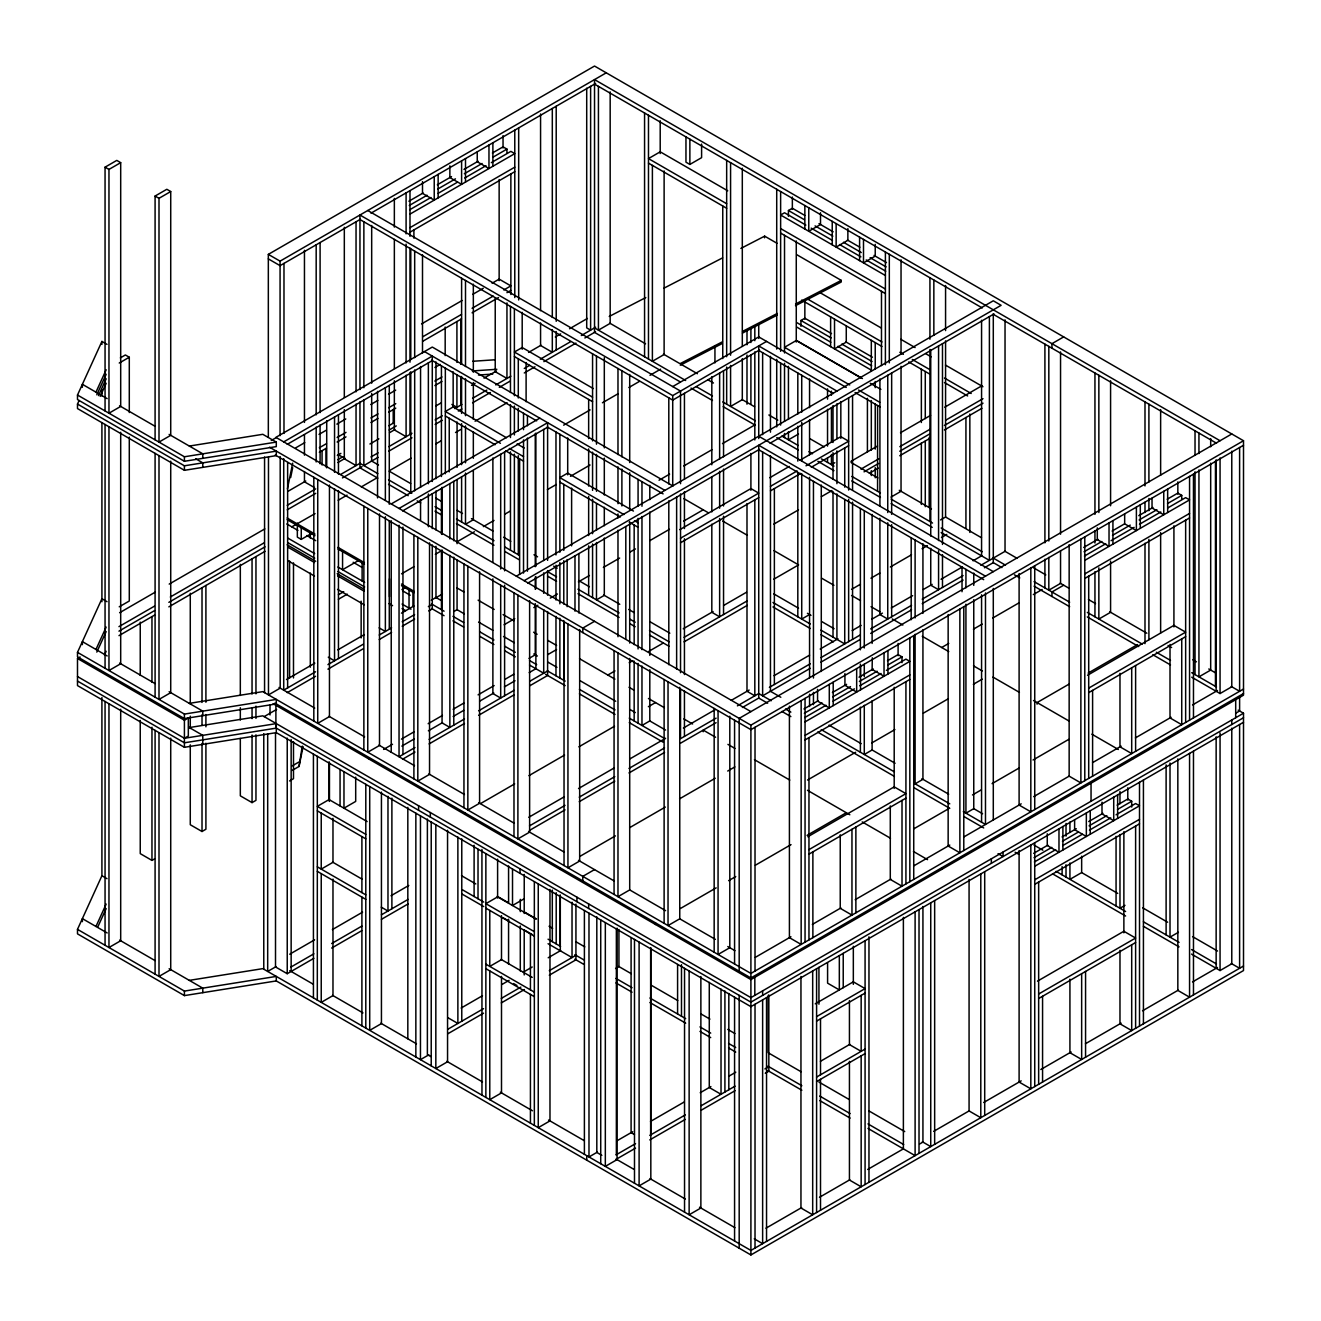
<?xml version="1.0" encoding="UTF-8"?>
<svg xmlns="http://www.w3.org/2000/svg" width="1321" height="1321" viewBox="0 0 1321 1321"><rect width="100%" height="100%" fill="white"/><g stroke="black" fill="none" stroke-linecap="round" stroke-linejoin="round"><path stroke-width="1.5" d="M764.562 237.813L764.644 236.145L777.111 243.345M796.712 254.656L841.262 280.382L841.196 282.05L795.49 305.663M287.4 488.919L292.684 463.143M290.653 477.575L292.684 467.667M292.139 770.44L299.025 766.461L302.278 746.101M299.025 766.461L303.087 746.646M189.316 446.052L262.813 434.312L276.287 442.089L276.287 446.614L184.412 461.277L77.493 399.553L77.493 395.029L101.915 341.429L107.018 344.368M77.493 404.061L184.412 465.801L276.287 451.122L276.287 455.629L184.412 470.309L77.493 408.569L77.493 404.061L79.111 400.494M95.954 392.155L106.159 369.781M96.796 394.797L106.159 374.289M98.497 395.59L106.159 378.797M100.198 396.366L106.159 383.321M77.493 652.359L184.412 714.083L276.287 699.42L276.287 703.928L184.412 718.591L77.493 656.867L77.493 652.359L101.915 598.743L107.018 601.682M95.954 649.47L106.159 627.095M96.796 652.112L106.159 631.603M104.458 655.018L106.159 651.286M77.493 929.357L184.412 991.08L276.287 976.417L276.287 980.925L184.412 995.605L77.493 933.864L77.493 929.357L101.915 875.74L101.915 697.521M95.954 926.467L106.159 904.092M97.655 927.259L106.159 908.617M105.053 410.947L105.053 167.173L116.776 160.402L120.69 162.648L120.69 406.422L108.966 413.209L108.966 169.418L120.69 162.648M155.085 439.843L155.085 196.053L166.826 189.283L170.723 191.545L170.723 435.319L158.999 442.089L158.999 198.315L170.723 191.545M268.328 437.119L268.328 254.375L594.533 66.05L1243.507 440.735L1243.507 695.176L750.906 979.571L273.084 703.697M268.328 254.375L280.069 261.145L606.256 72.82M120.36 357.875L125.379 354.969L129.293 357.231L129.293 412.532M360.27 219.352L280.069 265.653L268.328 258.883M370.97 213.176L595.639 83.471M119.237 363.027L129.293 357.231M408.916 201.205L423.133 192.998M437.334 184.791L451.534 176.585M463.968 169.418L478.185 161.212M492.386 153.005L503.037 146.862L506.95 149.108L506.95 152.988M409.279 205.498L427.046 195.244M437.697 189.101L455.448 178.847M464.332 173.728L482.082 163.474M492.75 157.315L506.95 149.108M409.642 209.808L430.943 197.506M438.044 193.411L457.578 182.133M464.695 178.021L485.996 165.719M491.329 162.648L510.864 151.37L514.777 153.632L409.989 214.118M409.989 227.658L514.777 167.173M409.989 232.182L514.777 171.68M685.962 136.905L685.962 162.186L689.876 164.431L701.6 157.661L701.6 144.055M421.564 323.909L462.119 300.494M472.687 294.401L483.271 288.292M492.089 283.206L499.14 279.127L510.864 285.897L503.813 289.976M422.72 336.789L461.508 314.398M472.076 308.288L493.228 296.086M422.72 341.297L461.508 318.906M472.076 312.813L498.529 297.539M506.95 292.668L510.864 290.422M271.267 440.487L276.287 437.581M283.718 441.875L432.281 356.092L432.281 481.471M287.251 444.335L432.281 360.616M295.838 447.786L304.755 442.634M319.022 434.394L326.155 430.283M336.855 424.107L345.772 418.955M370.722 404.54L377.856 400.428M388.556 394.252L395.689 390.141M434.923 367.486L440.273 364.398M319.335 447.753L326.452 443.658M337.119 437.499L346.003 432.363M370.887 417.997L377.988 413.902M388.655 407.743L395.772 403.632M434.873 381.059L441.974 376.947M319.335 452.277L326.452 448.166M337.119 442.007L346.003 436.871M370.887 422.505L377.988 418.41M388.655 412.251L395.772 408.139M434.873 385.567L441.974 381.472M337.317 455.431L340.868 453.384M388.82 425.709L394.153 422.621M337.681 459.741L343.014 456.67M389.183 430.002L396.283 425.907M287.945 491.346L305.778 481.042M337.862 462.532L344.996 458.404M369.946 444.005L378.863 438.853M389.546 432.677L394.896 429.589M435.897 405.927L441.247 402.839M471.547 385.352L475.098 383.288M484.014 378.136L496.498 370.937M528.582 352.41L541.049 345.21M555.315 336.987L560.665 333.899M569.566 328.747L587.399 318.46M788.439 216.314L788.439 210.501L792.352 208.256L804.786 215.422M287.202 505.316L315.719 488.853M340.669 474.437L360.286 463.126M370.97 456.95L378.103 452.839M388.803 446.663L411.97 433.288M435.137 419.896L442.271 415.785M454.754 408.585L461.888 404.474M472.571 398.298L486.838 390.058M495.738 384.923L510.864 376.188M524.272 368.443L529.605 365.356M540.306 359.196L570.606 341.693M581.306 335.517L595.639 327.245M119.237 606.801L129.293 601.005L129.293 437.119M287.202 509.823L315.719 493.36M342.453 477.921L362.07 466.61M378.103 457.347L363.869 465.57L363.869 400.015M388.803 451.171L411.97 437.796M435.137 424.421L442.271 420.309M458.321 411.046L461.888 408.982M472.571 402.806L490.405 392.519M499.305 387.367L510.005 381.191M524.272 372.968L534.955 366.792M543.872 361.64L575.956 343.113M584.873 337.978L595.556 331.802M119.633 612.713L155.036 592.27M169.204 584.097L264.811 528.895M118.956 626.649L154.375 606.207M170.31 597.009L264.134 542.832M291.809 526.864L315.059 513.605M338.176 500.263L347.06 495.127M361.294 486.921L377.294 477.674M389.745 470.491L411.079 458.172M435.963 443.806L441.297 440.719M455.53 432.512L460.864 429.441M475.081 421.217L507.099 402.74M118.956 631.157L154.607 610.583M168.857 602.343L265.042 546.828M77.493 676.55L184.412 738.274L276.287 723.611L276.287 732.643L184.412 747.306L77.493 685.582L77.493 658.485L80.086 656.983M118.989 635.649L154.607 615.091M168.857 606.867L265.042 551.336M297.341 523.099L297.341 537.135L301.254 539.397L311.938 533.238M391.231 503.945L539.794 418.163M399.041 508.453L547.604 422.687L547.604 560.352M402.591 510.93L547.604 427.195M563.654 425.164L590.091 409.906M602.426 402.773L618.278 393.625M628.862 387.515L639.43 381.406M649.998 375.313L660.583 369.203M358.602 560.467L342.568 569.714L342.568 551.65M672.719 386.574L758.733 336.905L846.233 387.433M800.955 326.287L800.955 320.475L804.852 318.229L831.52 333.619M359.956 389.563L359.956 215.026L672.719 395.59L766.543 341.429M759.525 349.999L672.719 400.114L359.956 219.534M338.391 594.764L343.724 591.692M338.391 599.272L347.274 594.153M401.567 573.826L414.001 566.626M435.336 554.308L442.452 550.213M456.686 541.99L474.454 531.736M483.354 526.6L494.021 520.441M504.688 514.282L510.022 511.194M547.356 489.645L556.257 484.51M570.474 476.303L590.041 465.009M401.947 589.595L405.514 587.548M77.493 658.485L184.412 720.226L188.325 717.964L188.325 736.028L184.412 738.274M286.508 679.522L314.811 663.175M337.796 649.899L364.332 634.592M401.468 613.142L413.853 605.992M431.29 600.213L435.98 597.488L435.98 546.283M435.336 598.099L442.469 593.988M315.554 671.778L283.718 690.156L283.718 458.668M327.938 664.628L363.308 644.202M379.226 635.021L391.594 627.871M402.211 621.745L414.596 614.595M428.367 606.636L432.281 604.391M287.251 692.633L315.554 676.286M327.938 669.153L363.308 648.727M379.226 639.529L391.594 632.379M402.211 626.253L414.596 619.12M428.747 610.946L432.281 608.898L432.281 544.979M659.047 480.233L669.615 474.14M683.717 465.999L711.92 449.718M722.488 443.608L754.208 425.296M264.167 716.609L276.634 709.41M453.945 611.474L457.066 609.675L457.066 560.17M516.329 576.171L993.293 300.792L1001.12 305.316L524.156 580.679M527.723 583.139L759.41 449.371M770.093 443.195L994.019 313.936M798.495 434.031L788.439 439.843L788.439 431.67M504.061 624.783L514.728 618.624M533.816 607.61L537.845 605.282M550.296 598.099L557.412 593.988M578.4 581.867L589.414 575.51M603.367 567.452L619.648 558.056M630.1 552.013L635.451 548.925M649.717 540.702L669.433 529.325M683.601 521.135L703.218 509.807M679.82 529.638L750.906 488.588L758.733 493.113L680.53 538.241M769.747 477.723L789.298 466.429M799.948 460.269L840.833 436.673L848.643 441.197L805.992 465.818M770.457 486.326L797.108 470.937M292.139 765.932L299.025 761.953M680.53 542.766L758.733 497.621M770.457 490.851L800.675 473.413M811.325 467.254L848.643 445.705M834.789 462.73L831.437 464.662L831.437 454.457M140.241 720.473L140.241 853.63L151.965 860.4L154.574 858.898M190.274 744.846L190.274 824.733L202.014 831.503L205.911 829.241L205.911 743.211M240.323 738.489L240.323 795.836L252.047 802.607L255.96 800.361L255.96 734.806M289.58 780.942L293.493 778.696L293.493 741.692M1063.669 336.905L1051.945 343.675L1051.945 348.199M850.988 461.343L877.524 446.019M900.509 432.743L930.578 415.372M944.73 407.198L981.883 385.765M528.994 658.419L535.253 654.82L535.253 603.598M594.533 621.316L582.792 628.086L582.792 632.594M860.945 469.12L878.63 458.915M899.865 446.663L929.934 429.292M945.853 420.111L983.006 398.661M864.05 471.845L878.63 463.423M899.766 451.237L930.116 433.701M944.399 425.461L983.006 403.169M383.602 749.42L392.519 744.268M401.435 739.116L413.919 731.917M428.169 723.677L442.436 715.437M453.136 709.261L463.836 703.086M478.103 694.846L494.153 685.582M504.853 679.407L513.77 674.271M547.637 654.704L556.554 649.552M773.825 524.123L798.495 509.873M821.398 496.646L831.982 490.537M869.4 473.265L878.333 468.113M899.766 455.745L930.116 438.209M944.399 429.969L981.916 408.321M401.848 746.101L414.216 738.951M428.367 730.794L442.518 722.62M453.136 716.494L463.737 710.368M479.655 701.17L493.806 693.013M504.424 686.887L515.025 680.761M529.176 672.587L536.26 668.509M414.959 747.554L399.041 756.751L399.041 525.263M429.11 739.38L464.48 718.971M478.631 710.797L514.001 690.371M529.919 681.19L547.604 670.969M402.591 759.212L414.959 752.062M429.11 743.905L464.48 723.479M478.631 715.305L514.001 694.896M529.919 685.698L547.604 675.493L547.604 611.557M890.981 497.109L901.038 491.296L901.038 366.346M683.254 628.779L713.092 611.557M723.627 605.464L746.448 592.287M607.825 675.031L614.959 670.919M629.209 662.68L632.776 660.632M648.826 651.352L663.092 643.129M773.644 579.292L798.611 564.893L773.875 550.609M684.047 637.349L747.24 600.857M684.047 641.857L747.24 605.381M940.552 519.929L945.572 517.023L945.572 340.851M480.778 803.465L514.662 783.898M528.912 775.658L564.579 755.067M578.846 746.844L614.513 726.253M648.38 706.685L655.513 702.574M851.583 589.364L860.4 584.278M870.968 578.185L879.786 573.083M890.354 566.99L911.507 554.77M922.091 548.677L927.375 545.623M941.477 537.482L946.761 534.427M809.558 614.546L801.731 619.054L801.731 473.612M289.728 954.208L314.596 939.842M332.38 929.588L362.581 912.15M391.016 895.737L408.783 885.466M528.78 817.286L564.315 796.761M578.532 788.554L614.067 768.029M630.067 758.799L665.602 738.274M683.386 728.02L715.371 709.542M731.355 700.312L749.139 690.057M774.007 675.692L809.558 655.166M820.209 649.024L837.993 638.753M852.194 630.546L861.094 625.427M871.744 619.268L882.411 613.109M891.295 607.974L912.629 595.672M923.28 589.513L932.164 584.377M941.047 579.242L962.382 566.94M973.049 560.781L981.932 555.646M276.072 966.609L267.684 971.447L267.684 733.816M529.49 825.889L565.025 805.381M579.242 797.174L614.777 776.649M628.994 768.442L664.546 747.917M716.081 718.162L680.53 738.687L680.53 689.199M737.399 705.86L758.733 693.542L771.233 700.757M769.383 687.382L810.268 663.786M820.919 657.643L860.021 635.071M870.688 628.912L911.556 605.315M922.223 599.156L963.092 575.56M980.859 565.289L1005.033 551.336L1005.033 319.864M290.785 967.137L313.886 953.812M331.67 943.541L361.871 926.104M381.422 914.809L408.073 899.419M529.49 830.414L565.025 809.889M579.242 801.682L614.777 781.157M628.994 772.95L664.546 752.442M680.53 743.195L716.081 722.686M742.435 707.462L758.733 698.066L767.65 703.218M810.268 668.31L762.63 695.804L762.63 452.03M820.886 662.168L860.12 639.513M870.688 633.42L911.556 609.823M922.223 603.664L963.092 580.068M984.409 567.766L993.293 562.63L993.293 314.332M275.511 733.403L275.511 966.939L287.235 973.709L313.886 958.319M331.67 948.065L361.871 930.611M381.422 919.333L408.073 903.944M1231.783 433.965L739.182 718.376L739.182 971.183M269.55 447.225L750.906 725.146L1243.507 440.735M1243.507 445.26L750.906 729.654L275.23 455.018M803.977 708.948L818.194 700.741M832.395 692.534L846.596 684.344M859.03 677.161L873.247 668.954M887.448 660.764L898.098 654.605L902.012 656.867L902.012 662.663M1083.715 547.439L1097.916 539.249M1112.117 531.042L1124.551 523.859M1138.768 515.669L1152.969 507.462M1167.17 499.255L1177.837 493.113L1181.734 495.358L1181.734 499.239M804.34 713.257L822.091 703.003M832.758 696.844L850.509 686.59M859.393 681.471L877.144 671.217M887.811 665.057L902.012 656.867M1084.062 551.749L1101.83 541.494M1112.48 535.352L1130.248 525.098M1139.115 519.962L1156.882 509.724M1167.533 503.565L1181.734 495.358M804.704 717.567L826.005 705.265M833.105 701.154L854.423 688.852M859.756 685.781L881.057 673.479M886.391 670.391L905.925 659.113L909.839 661.375L805.05 721.877M1084.425 556.058L1105.743 543.757M1111.06 540.685L1134.145 527.36M1139.478 524.272L1160.796 511.97M1167.896 507.875L1185.647 497.621L1189.561 499.883L1084.789 560.368M579.737 856.47L615.404 835.879M629.655 827.656L665.322 807.065M679.588 798.825L715.255 778.234M727.722 771.035L734.856 766.907M941.691 647.505L948.742 643.426M973.412 629.176L982.23 624.09M992.798 617.997L1019.234 602.723M1033.336 594.582L1042.153 589.496M1063.669 585.203L1051.945 591.973L1051.945 596.481M805.05 735.417L909.839 674.915M1084.789 573.908L1189.561 513.423M524.239 898.726L512.515 905.496L512.515 869.02M805.05 739.925L909.839 679.44M1084.789 578.433L1189.561 517.931M594.533 869.598L582.792 876.368L582.792 880.892M807.527 780.034L855.661 752.243M871.711 742.98L894.895 729.588M923.412 713.125L948.379 698.71M973.346 684.295L982.263 679.159M461.145 1008.039L482.462 995.72M502.013 984.442L509.113 980.331M523.331 972.124L532.214 967.005M548.215 957.758L560.649 950.575M447.984 1029.175L483.536 1008.65M501.303 998.395L520.854 987.101M549.288 970.687L575.939 955.298M447.984 1033.683L483.536 1013.174M501.303 1002.903L524.404 989.561M549.288 975.212L575.939 959.822L575.939 904.092M680.48 908.468L716.147 887.877M728.614 880.661L735.747 876.55M755.364 865.222L791.031 844.631M807.081 835.367L846.299 812.729M1068.805 684.261L1037.084 702.574L1037.084 704.192M1088.19 673.066L1137.546 644.582M428.83 1054.819L420.458 1059.657L420.458 815.866M807.808 836.754L894.201 786.87L905.925 793.64L808.964 849.634M1087.546 675.246L1173.923 625.378L1185.647 632.148L1088.702 688.125M808.964 854.142L905.925 798.165M1088.702 692.633L1185.647 636.656M615.586 968.524L618.938 966.592L618.938 929.472M913.604 828.944L949.271 808.353M972.454 794.961L981.371 789.826M992.071 783.634L1018.805 768.195M1033.072 759.971L1068.739 739.38M755.249 957.395L790.932 936.771M812.349 924.419L840.916 907.923M855.199 899.684L890.882 879.076M914.082 865.684L949.782 845.077M964.066 836.82L1021.183 803.845M1033.666 796.646L1069.366 776.021M1092.566 762.63L1121.133 746.15M1135.4 737.911L1171.1 717.286M1192.516 704.935L1217.5 690.503M1191.74 677.194L1220.059 693.542L1231.783 686.771L1231.783 451.188M1243.507 689.034L750.906 973.428L262.813 691.626L189.316 703.366M1243.507 693.542L750.906 977.953L274.867 703.102M1235.696 713.224L1239.61 710.962L1239.61 696.927M276.271 980.925L750.906 1254.95L1243.507 970.555L1243.507 713.224L750.906 997.636L262.813 715.833L189.316 727.557M1243.507 717.749L750.906 1002.144L275.891 727.904L275.891 705.331M1243.507 722.257L750.906 1006.652L276.238 732.61M1033.666 853.333L1047.883 845.143M1062.084 836.936L1076.285 828.729M1088.719 821.563L1102.919 813.356M1117.137 805.15L1127.787 799.007L1131.701 801.253L1131.701 807.065M1034.029 857.643L1051.78 847.388M1062.447 841.246L1078.431 832.015M1089.082 825.856L1106.833 815.618M1117.5 809.459L1131.701 801.253M1034.393 861.953L1055.694 849.651M1062.794 845.556L1082.328 834.278M1089.429 830.166L1110.746 817.864M1116.08 814.793L1135.614 803.515L1139.511 805.777L1034.739 866.262M815.255 1003.828L853.333 981.833L865.073 988.603L816.593 1016.592M1034.739 879.803L1139.511 819.317M1034.739 884.327L1139.511 823.825M816.593 1021.1L865.073 993.111M597.373 1152.11L588.984 1156.948L588.984 913.174M616.709 1140.948L632.709 1131.717M650.477 1121.463L684.245 1101.962M700.229 1092.731L710.896 1086.572M728.664 1076.318L735.78 1072.206M615.999 1154.901L635.55 1143.623M649.767 1135.416L685.302 1114.891M701.302 1105.66L735.07 1086.159M764.925 1068.92L768.839 1066.674M615.999 1159.409L635.55 1148.131M649.767 1139.924L685.302 1119.399M701.302 1110.168L735.07 1090.684M765.272 1073.23L768.839 1071.182L768.839 994.961M820.44 1061.308L849.882 1044.317M816.593 1077.077L865.073 1049.089M816.593 1081.602L865.073 1053.613M1124.997 905.347L1119.977 908.254L1119.977 834.509M1037.497 981.14L1123.874 931.272L1135.614 938.042L1038.653 994.019M1038.653 998.527L1135.614 942.55M1178.398 932.312L1170.01 937.134L1170.01 763.01M765.949 1228.2L801.649 1207.592M819.499 1197.288L849.832 1179.769M867.682 1169.465L903.382 1148.857L903.382 917.385M933.716 1131.354L969.416 1110.73M983.699 1102.49L1021.183 1080.859M1040.816 1069.515L1071.149 1051.995M1085.433 1043.755L1121.133 1023.148M1142.549 1010.78L1178.233 990.172M1192.516 981.932L1217.5 967.5M919.581 1144.019L922.933 1142.087L922.933 906.503M1191.542 954.092L1220.059 970.555L1231.783 963.769L1231.783 728.201M1243.507 966.031L750.906 1250.442L262.813 968.64L189.316 980.364M609.229 316.462L645.787 297.555M664.083 288.11L722.587 257.876M740.866 248.431L764.644 236.145M680.365 363.539L722.422 341.809M742.534 331.406L777.276 313.457M795.556 304.012L841.262 280.382M680.298 365.207L722.356 343.46M742.468 333.074L777.194 315.125M77.493 395.029L184.412 456.769L276.287 442.089M276.287 728.119L184.412 742.798L77.493 681.058M472.736 361.277L495.226 359.758M472.34 370.953L496.845 369.286M478.466 375.048L492.766 374.074M1220.059 440.735L594.533 79.59L594.533 332.397L680.298 381.918M594.533 84.115L982.263 307.958M992.979 314.15L1216.509 443.212M818.987 223.629L833.188 231.836M847.405 240.042L859.839 247.209M874.04 255.415L886.474 262.598M788.439 210.501L804.423 219.732M815.074 225.891L832.841 236.145M843.492 242.288L861.259 252.542M870.126 257.678L886.11 266.892M805.843 225.065L784.525 212.764L780.628 215.026L885.4 275.511M811.177 228.153L832.478 240.455M839.578 244.55L860.896 256.852M866.213 259.923L885.747 271.201M727.739 190.802L660.203 151.816L648.479 158.603L726.666 203.731M780.628 228.566L885.4 289.051M780.628 233.074L885.4 293.576M648.479 163.11L726.666 208.256M820.523 292.948L881.206 327.988M900.839 339.332L915.106 347.572M925.823 353.747L931.173 356.835M945.456 365.091L982.94 386.723M806.999 298.695L881.966 341.974M899.816 352.278L903.382 354.342M912.299 359.494L930.149 369.797M944.432 378.037L971.199 393.493M801.649 300.115L881.966 346.482M908.732 361.937L930.149 374.305M944.432 382.545L967.633 395.953M845.737 341.825L872.388 357.215M800.955 320.475L831.157 337.928M841.824 344.087L872.042 361.525M797.042 322.737L830.81 342.238M837.91 346.333L871.678 365.834M796.679 327.047L871.315 370.144M796.679 340.587L862.431 378.549M861.49 378.186L796.266 340.521L784.525 347.291L849.75 384.956M870.291 383.272L880.876 389.381M858.567 390.042L879.72 402.261M855.05 392.519L880.182 407.033M836.92 391.082L758.733 345.937L758.733 438.539M758.733 350.445L833.369 393.542M609.823 323.183L645.556 343.807M663.439 354.127L697.389 373.727M708.106 379.92L713.456 383.007M742.055 399.52L754.555 406.736M768.855 414.992L777.788 420.144M809.955 438.721L824.238 446.96M851.038 462.449L877.854 477.921M899.287 490.289L931.454 508.866M945.737 517.122L981.486 537.746M1004.703 551.154L1017.22 558.387M1033.303 567.667L1045.803 574.883M1060.102 583.139L1068.986 588.258M1088.454 599.503L1095.522 603.598M1109.69 611.772L1146.843 633.221M1168.078 645.474L1171.611 647.521M1192.846 659.79L1196.397 661.821M1208.781 668.971L1215.865 673.066M1231.222 686.458L1239.61 691.279L1239.61 447.505M594.533 327.889L685.649 380.498M696.365 386.69L712.448 395.97M722.752 401.914L755.331 420.722M781.916 436.079L798.214 445.491M808.947 451.683L812.514 453.747M821.447 458.899L833.964 466.115M851.83 476.435L880.413 492.931M891.13 499.123L932.543 523.033M941.163 528.02L982.263 551.732M992.979 557.924L1005.496 565.157M1034.079 581.653L1069.647 602.194M1087.332 612.399L1142.186 644.07M1156.354 652.244L1170.505 660.417M1191.74 672.686L1216.509 686.986M691.015 388.11L712.448 400.478M723.181 406.67L755.331 425.246M776.781 437.614L798.214 449.999M817.881 461.343L833.964 470.639M851.83 480.943L880.413 497.456M891.13 503.648L932.23 527.376M941.163 532.528L989.396 560.368L989.396 316.594M992.979 562.449L1001.912 567.601M1014.429 574.817L1019.779 577.921M1034.079 586.177L1069.647 606.702M1087.332 616.924L1138.652 646.547M1152.804 654.721L1170.505 664.942M1238.173 710.153L1243.507 713.224M367.766 210.501L680.53 391.082L680.53 483.684M758.733 436.227L993.293 571.646M985.483 576.171L758.733 445.26L758.733 698.066M758.733 449.767L983.699 579.655M593.278 388.556L522.191 347.522L514.381 352.03L592.568 397.175M514.381 356.554L592.568 401.683M672.719 485.88L432.281 347.06L275.891 437.35L750.906 711.606M683.783 498.595L708.518 512.878M722.637 521.035L747.372 535.302M821.563 578.152L833.931 585.286M851.599 595.49L860.433 600.576M871.034 606.702L879.869 611.805M892.236 618.938L902.837 625.064M922.256 636.276L948.759 651.583M973.494 665.85L982.329 670.952M992.93 677.079L1019.416 692.369M1033.55 700.526L1068.887 720.936M1091.856 734.195L1118.342 749.486M105.053 167.173L108.966 169.418M155.085 196.053L158.999 198.315M424.454 351.584L664.892 490.388M431.587 360.204L536.673 420.871M547.356 427.046L663.109 493.889M451.881 404.441L456.917 407.33L456.917 374.669M506.471 437.746L453.153 406.967L445.342 411.492L500.428 443.295M517.138 443.906L524.239 448.017M633.453 511.062L567.7 473.1L559.873 477.624L623.859 514.546M773.66 593.823L798.528 608.188M807.412 613.307L810.978 615.371M821.629 621.514L834.079 628.697M509.312 448.43L523.529 456.637M634.509 520.705L638.076 522.753M772.95 602.442L810.268 623.991M820.919 630.134L844.73 643.888L844.73 499.52M445.342 415.999L495.094 444.731M505.761 450.89L523.529 461.145M559.873 482.132L620.292 517.023M629.192 522.142L638.076 527.277M772.95 606.95L810.268 628.499M820.919 634.658L833.369 641.841M872.306 669.499L884.03 676.269L884.03 652.805M371.35 460.864L378.5 464.992M389.216 471.184L410.666 483.569M435.682 498.017L441.049 501.105M457.132 510.385L462.499 513.489M471.432 518.641L492.882 531.025M503.598 537.218L510.748 541.346M533.981 554.754L537.564 556.818M553.648 566.115L557.214 568.179M578.664 580.563L589.381 586.755M603.68 595.011L619.764 604.291M628.713 609.443L634.063 612.548M650.147 621.828L669.813 633.188M770.11 691.098L780.827 697.273M829.043 725.113L861.176 743.657M871.893 749.849L895.093 763.257M921.876 778.713L948.66 794.169M973.66 808.601L982.593 813.753M1033.963 845.06L1042.88 850.196M1082.081 872.834L1117.731 893.409M1142.682 907.824L1167.632 922.223M1192.582 936.622L1217.533 951.037M1231.222 963.455L1239.61 968.293L1239.61 724.519M359.956 463.308L377.823 473.628M388.556 479.82L411.789 493.245M435.022 506.653L442.172 510.781M456.455 519.037L493.988 540.702M504.721 546.894L519.021 555.15M547.604 571.663L556.554 576.815M577.987 589.199L619.103 612.927M629.82 619.12L635.186 622.224M649.486 630.48L669.136 641.824M785.516 709.014L790.866 712.102M821.216 729.621L894.416 771.893M914.066 783.221L949.766 803.845M963.323 811.672L985.483 824.453L985.483 592.98M338.473 454.771L345.177 458.635M377.823 478.152L359.956 467.832L359.956 401.865M388.556 484.345L408.206 495.689M417.139 500.841L420.722 502.905M435.022 511.161L442.172 515.289M456.455 523.545L493.988 545.21M504.721 551.402L519.021 559.658M547.604 576.171L556.554 581.339M577.987 593.707L619.103 617.452M629.82 623.644L635.186 626.732M649.486 634.988L669.136 646.332M781.933 711.458L790.866 716.609M817.649 732.082L894.416 776.401M914.066 787.745L949.766 808.353M964.049 816.609L983.699 827.937M1056.106 871.381L1125.608 911.507M1143.425 921.794L1179.059 942.368M1191.542 949.568L1216.492 963.983M1015.106 852.227L1018.673 854.274M1052.54 873.825L1125.608 916.014M1143.425 926.302L1179.059 946.876M998.049 853.663L1003.068 856.553L1003.068 852.045M314.497 487.614L304.457 481.818L304.457 471.58M456.736 587.812L463.869 591.924M478.119 600.163L494.17 609.427M503.086 614.562L513.77 620.738M533.618 632.198L537.152 634.245M547.637 640.289L556.587 645.457M579.556 658.717L614.892 679.11M629.011 687.267L634.311 690.338M648.446 698.495L664.347 707.676M683.783 718.888L692.617 723.991M715.586 737.25L703.218 730.117L703.218 731.735M727.937 744.384L735.004 748.462M754.44 759.691L789.776 780.084M807.445 790.288L849.832 814.76M862.2 821.91L890.47 838.224M913.438 851.484L927.557 859.641M107.166 398.628L82.381 384.312L82.381 387.317M119.567 405.778L154.97 426.221M169.138 434.411L202.79 453.83L202.79 458.337M195.706 458.767L202.79 462.862L202.79 467.37M435.847 597.422L441.181 600.494M457.215 609.757L464.332 613.869M478.582 622.092L492.832 630.315M503.516 636.491L514.199 642.65M533.8 653.961L537.366 656.025M548.05 662.201L556.95 667.336M580.101 680.711L615.718 701.269M629.968 709.493L635.318 712.58M649.569 720.804L665.586 730.067M287.053 517.964L314.943 534.08M337.912 547.34L364.398 562.63M401.501 584.047L413.869 591.197M287.053 519.599L314.943 535.699M337.912 548.958L364.398 564.265M401.501 585.682L413.869 592.815M431.587 603.978L444.054 611.177M452.954 616.329L463.638 622.488M479.672 631.752L493.922 639.975M504.605 646.151L515.289 652.31M529.539 660.533L536.673 664.661M547.356 670.82L565.157 681.108M579.407 689.331L615.025 709.889M629.275 718.129L664.892 738.687M286.773 523.958L297.902 530.381M306.819 535.533L315.736 540.669M353.169 562.284L362.086 567.436M403.103 591.114L410.22 595.226M431.587 608.502L444.054 615.702M452.954 620.837L463.638 627.013M479.672 636.26L493.922 644.483M504.605 650.659L515.289 656.834M529.539 665.057L543.707 673.231L543.707 609.724M545.573 674.304L565.157 685.616M579.407 693.839L615.025 714.413M629.275 722.637L663.109 742.171M287.961 538.175L314.695 553.615M337.879 567.006L364.629 582.445M402.063 604.06L410.98 609.212M287.961 542.7L314.695 558.139M337.879 571.514L364.629 586.953M402.063 608.568L405.63 610.632M287.119 544.78L315.719 561.293M337.169 573.677L363.969 589.149M389.001 603.598L392.568 605.662M287.879 547.158L314.497 562.531M337.582 575.857L364.216 591.23M287.879 560.698L314.497 576.072M337.582 589.397L364.216 604.77M379.11 627.855L385.369 631.471L385.369 516.759M328.285 657.197L334.543 660.814L334.543 488.737M279.028 687.448L314.712 708.056M328.979 716.296L364.613 736.87M378.879 745.094L414.513 765.685M428.78 773.908L464.431 794.482M478.681 802.722L514.331 823.297M528.582 831.536L564.232 852.111M578.482 860.351L614.067 880.892M630.067 890.123L665.602 910.648M679.82 918.855L715.371 939.363M727.805 946.546L734.922 950.658M107.166 655.943L82.381 641.626L82.381 644.631M119.567 663.092L154.97 683.551M169.138 691.725L202.79 711.144L202.79 715.668M461.491 875.674L475.791 883.931M497.241 896.315L507.958 902.507M524.041 911.804L536.557 919.02M549.057 926.236L552.64 928.3M575.873 941.724L584.807 946.876M618.773 966.477L631.273 973.709M650.939 985.053L677.739 1000.542M700.972 1013.95L709.922 1019.102M727.788 1029.422L734.938 1033.55M768.888 1053.167L801.054 1071.727M818.937 1082.048L849.32 1099.6M868.97 1110.944L904.72 1131.585M922.372 1141.773L930.744 1146.611L930.744 902.821M367.139 821.579L329.061 799.585L317.321 806.355L365.801 834.344M535.682 918.888L497.604 896.893L485.864 903.663L534.345 931.652M188.622 727.161L202.79 735.351L202.79 744.384M462.267 889.677L483.717 902.061M548.066 939.198L560.566 946.43M574.866 954.687L583.799 959.839M615.966 978.415L632.065 987.695M649.932 998.015L685.682 1018.656M699.965 1026.912L710.698 1033.105M728.565 1043.425L735.714 1047.553M767.881 1066.13L801.847 1085.73M819.714 1096.05L850.097 1113.586M867.98 1123.907L903.713 1144.547M462.267 894.185L483.717 906.569M503.384 917.93L508.734 921.018M524.817 930.298L531.967 934.426M548.066 943.722L572.026 957.56L572.026 902.243M574.866 959.195L583.799 964.363M615.966 982.923L632.065 992.22M649.932 1002.54L685.682 1023.164M699.965 1031.42L710.698 1037.612M728.565 1047.933L735.714 1052.061M767.881 1070.637L801.847 1090.238M819.714 1100.558L850.097 1118.094M867.98 1128.415L915.106 1155.627L915.106 911.853M317.321 810.863L365.801 838.852M485.864 908.171L534.345 936.16M332.512 862.068L361.954 879.076M501.055 959.376L532.231 977.375M317.321 866.84L365.801 894.845M485.864 964.148L534.345 992.137M381.274 907.164L387.978 911.028L387.978 796.315M513.588 983.551L516.94 985.483M317.321 871.365L365.801 899.353M485.864 968.673L534.345 996.661M447.819 1017.665L457.875 1023.461L457.875 837.052M634.443 1134.59L631.091 1132.642L631.091 938.042M289.778 970.671L312.978 984.062M332.611 995.39L362.945 1012.91M380.778 1023.197L416.478 1043.805M446.812 1061.324L482.495 1081.932M500.345 1092.219L532.462 1110.779M548.512 1120.043L584.212 1140.65M616.197 1159.128L633.931 1169.349M649.882 1178.563L685.335 1199.039M699.503 1207.212L734.955 1227.688M754.258 1238.834L762.63 1243.672L762.63 999.881M430.729 1056.552L427.377 1054.62L427.377 819.037M601.831 1155.347L596.811 1152.44L596.811 916.857M101.915 875.74L107.018 878.68M107.166 932.94L82.381 918.64L82.381 921.645M119.567 940.106L154.97 960.549M169.138 968.722L202.79 988.158L202.79 992.665M1235.696 699.189L1235.696 717.749M1231.783 719.995L1231.783 724.519M1220.059 457.958L1220.059 693.542M1220.059 732.924L1220.059 970.555M1216.146 459.807L1216.146 691.279M1216.146 736.804L1216.146 968.293M1215.452 461.029L1215.452 686.375M1210.68 438.589L1210.68 446.779M1210.68 463.159L1210.68 670.077L1198.94 676.847L1198.94 469.946M1198.94 433.057L1198.94 453.549M1195.026 430.811L1195.026 455.398M1195.026 471.779L1195.026 674.585M1193.474 474.14L1193.474 717.914M1193.474 751.154L1193.474 994.928M1189.561 476.402L1189.561 720.176M1189.561 753.399L1189.561 997.19L1177.837 990.403L1177.837 758.931M1185.647 520.193L1185.647 722.438M1181.734 638.918L1181.734 724.701L1170.01 717.914L1170.01 644.4M1177.837 481.917L1177.837 494.219M1173.923 525.808L1173.923 626.93M1167.665 489.034L1167.665 512.515M1166.113 764.859L1166.113 934.888M1163.751 491.296L1163.751 514.777L1152.028 508.007L1152.028 498.215M1160.631 409.692L1160.631 475.246M1160.631 532.611L1160.631 632.99M1148.907 404.176L1148.907 482.016M1148.907 498.413L1148.907 510.699M1148.907 539.381L1148.907 639.76M1144.993 401.914L1144.993 485.913M1144.993 502.294L1144.993 512.531M1144.993 543.261L1144.993 643.641M1143.425 780.034L1143.425 1023.825M1140.304 504.837L1140.304 528.317M1139.511 782.296L1139.511 1026.07M1136.39 507.099L1136.39 530.58L1124.666 523.81L1124.666 514.018M1135.614 665.553L1135.614 751.335M1135.614 826.087L1135.614 1028.332M1132.477 757.643L1132.477 759.278M1131.701 667.815L1131.701 753.581L1119.977 746.811L1119.977 673.297M1131.701 944.812L1131.701 1030.595L1119.977 1023.825L1119.977 950.294M1127.787 787.811L1127.787 800.113M1123.874 831.702L1123.874 932.824M1119.977 791.477L1119.977 803.779M1117.632 794.945L1117.632 818.409M1116.063 836.342L1116.063 905.991M1113.719 797.19L1113.719 820.671L1101.995 813.901L1101.995 802.161M1112.926 520.639L1112.926 544.12M1110.581 380.795L1110.581 505.761M1110.581 561.078L1110.581 612.284L1098.857 619.054L1098.857 567.848M1109.029 522.901L1109.029 546.382L1097.289 539.595L1097.289 527.872M1098.857 375.28L1098.857 512.531M1094.944 373.017L1094.944 514.381M1094.944 530.761L1094.944 543.047M1094.944 571.729L1094.944 616.808M1092.599 690.388L1092.599 776.154M1091.047 783.204L1091.047 801.253M1090.254 810.731L1090.254 834.212M1088.702 576.171L1088.702 778.416M1086.341 812.993L1086.341 836.474L1074.617 829.704L1074.617 819.912M1085.565 971.447L1085.565 1057.229M1084.789 536.887L1084.789 780.678M1081.651 856.206L1081.651 872.587L1069.927 879.357L1069.927 862.976M1081.651 973.709L1081.651 1059.475L1069.927 1052.705L1069.927 979.191M1080.875 539.15L1080.875 782.924L1069.151 776.154L1069.151 544.665M1069.927 821.992L1069.927 832.247M1066.014 823.445L1066.014 836.127M1066.014 864.727L1066.014 877.094M1062.893 826.533L1062.893 850.014M1062.117 866.593L1062.117 874.849M1060.548 351.914L1060.548 534.229M1060.548 550.626L1060.548 583.403L1048.824 590.173L1048.824 557.396M1058.98 828.795L1058.98 852.276L1047.256 845.49L1047.256 833.766M1048.824 346.383L1048.824 540.999M1044.911 344.137L1044.911 542.848M1044.911 559.229L1044.911 587.911M1042.566 996.282L1042.566 1082.048M1038.653 882.065L1038.653 1084.31M1034.739 565.784L1034.739 809.558M1034.739 842.781L1034.739 1086.572M1030.826 568.047L1030.826 811.821L1019.102 805.05L1019.102 573.562M1030.826 845.044L1030.826 1088.818L1019.102 1082.048L1019.102 850.559M993.293 588.456L993.293 819.945M991.344 858.815L991.344 863.323M984.706 871.678L984.706 1115.452M981.569 320.276L981.569 555.86M981.569 594.813L981.569 822.207M980.793 873.941L980.793 1117.715L969.069 1110.944L969.069 879.456M973.759 573.083L973.759 585.368M973.759 599.701L973.759 808.667L965.932 813.175L965.932 604.225M969.845 414.034L969.845 532.429M965.932 417.502L965.932 528.119M965.932 569.401L965.932 587.828M963.785 606.752L963.785 850.526M962.018 567.138L962.018 591.725M959.872 609.014L959.872 852.788L948.148 846.018L948.148 614.529M945.572 285.534L945.572 330.597M942.484 343.675L942.484 544.434M942.484 554.688L942.484 587.465M941.691 867.798L941.691 869.416M938.571 345.937L938.571 540.553M938.571 550.791L938.571 589.711L930.744 585.203L930.744 548.331M934.657 900.575L934.657 1144.349M933.848 280.019L933.848 335.319M930.744 349.619L930.744 536.029M929.934 277.757L929.934 339.216M929.934 349.454L929.934 521.531M929.191 437.499L929.191 507.148M925.278 371.498L925.278 418.608M925.278 441.148L925.278 506.703M922.933 543.74L922.933 613.39M922.933 629.77L922.933 779.324L915.106 783.832L915.106 634.295M921.364 369.236L921.364 422.505M921.364 442.981L921.364 504.44M919.02 909.608L919.02 1153.382M915.106 540.058L915.106 617.898M913.736 635.649L913.736 879.423M911.193 537.796L911.193 619.731M909.839 637.894L909.839 881.685M905.925 681.686L905.925 883.931M902.012 800.427L902.012 886.193L890.288 879.423L890.288 805.909M901.038 259.824L901.038 354.045M898.098 643.426L898.098 655.711M894.201 687.3L894.201 788.422M891.658 373.017L891.658 514.381M891.658 524.619L891.658 616.808M889.314 254.293L889.314 362.862M887.745 375.28L887.745 512.531M887.745 522.769L887.745 619.054L879.918 614.546L879.918 518.261M887.943 650.543L887.943 674.024M885.4 252.047L885.4 364.712M881.487 291.314L881.487 365.603M879.918 378.962L879.918 505.976M877.573 405.53L877.573 491.296M875.229 244.368L875.229 256.109L863.505 262.879L863.505 239.398M875.229 342.601L875.229 369.236M875.229 381.521L875.229 387.664M875.229 404.061L875.229 449.123M875.229 467.568L875.229 477.806M872.108 514.397L872.108 643.443M872.306 657.759L872.108 670.077M872.108 700.807L872.108 749.981L864.281 754.489L864.281 705.315M871.315 340.339L871.315 371.069M871.315 400.577L871.315 450.065M871.315 470.689L871.315 475.543M868.97 936.82L868.97 1182.262M867.418 398.315L867.418 451.931M865.073 940.75L865.073 1184.524M864.281 510.715L864.281 647.967M864.281 664.347L864.281 676.649M861.16 995.374L861.16 1051.351L849.436 1044.581L849.436 1000.591M861.16 1055.859L861.16 1186.786L849.436 1180.016L849.436 1061.374M860.565 666.345L860.565 689.81M860.384 508.453L860.384 649.8M860.384 664.149L860.384 676.435M860.384 707.164L860.384 752.227M859.591 237.136L859.591 260.617M856.668 668.608L856.668 692.072L844.928 685.302L844.928 673.561M855.876 827.062L855.876 912.828M853.333 946.265L853.333 984.343M852.557 395.59L852.557 489.827M852.557 502.112L852.557 639.381M851.962 829.307L851.962 915.09L840.239 908.32L840.239 834.789M848.643 397.852L848.643 490.041M848.643 499.321L848.643 641.626M847.867 228.566L847.867 240.306L836.143 247.077L836.143 223.596M846.266 326.237L846.266 342.122L834.525 348.893L834.525 319.104M844.73 447.968L844.73 487.152M843.227 953.349L843.227 987.662M840.833 401.534L840.833 438.407M839.33 955.611L839.33 989.924L827.59 983.154L827.59 962.976M836.92 403.797L836.92 438.622M836.92 450.907L836.92 483.684M836.92 493.922L836.92 639.381M833.006 405.63L833.006 442.502M833.006 452.74L833.006 479.374M833.006 491.676L833.006 637.118M833.204 682.148L833.204 705.612M832.23 221.35L832.23 244.814M831.437 391.148L831.437 395.227M831.437 407.479L831.437 442.205M830.612 316.842L830.612 346.647M829.291 684.394L829.291 707.874L817.567 701.104L817.567 689.364M827.54 388.886L827.54 399.107M827.54 409.312L827.54 446.069M827.54 458.321L827.54 462.416M821.282 485.055L821.282 671.464M820.506 212.764L820.506 224.504L808.766 231.274L808.766 207.793M820.506 1018.854L820.506 1074.832M820.506 1079.34L820.506 1210.251M818.937 967.335L818.937 1004.208M816.593 968.739L816.593 1212.513M813.455 481.372L813.455 678.036M813.455 692.369L813.455 704.654M812.877 851.88L812.877 937.662M812.679 971.001L812.679 1214.775L800.955 1208.005L800.955 976.516M809.558 378.962L809.558 407.644M809.558 419.929L809.558 454.754M809.558 477.294L809.558 677.822M809.558 694.202L809.558 706.504M808.964 737.663L808.964 939.908M805.05 698.396L805.05 942.17M804.852 205.548L804.852 229.012M804.852 300.726L804.852 319.154M801.731 375.28L801.731 412.152M801.731 422.39L801.731 461.326M801.153 700.658L801.153 944.432L789.413 937.662L789.413 706.174M797.818 373.017L797.818 414.001M797.818 426.287L797.818 461.112M797.818 473.397L797.818 616.808M796.266 240.95L796.266 342.073M792.352 197.06L792.352 209.362M788.439 366.313L788.439 419.418M784.525 235.336L784.525 352.971M784.525 363.292L784.525 421.25M784.525 433.453L784.525 437.581M780.628 191.545L780.628 351.336M780.628 363.093L780.628 425.081M776.715 189.299L776.715 349.074M776.715 359.329L776.715 426.931M774.37 488.588L774.37 684.509M770.457 356.389L770.457 432.182M770.457 455.712L770.457 691.279M768.195 995.407L768.195 1052.754M766.543 997.636L766.543 1241.41M762.63 352.707L762.63 434.659M762.63 990.866L762.63 995.374M758.733 324.091L758.733 338.424M754.819 326.337L754.819 340.686M754.819 351.881L754.819 439.959M754.819 499.883L754.819 695.804L746.992 691.279L746.992 503.615M755.018 727.293L755.018 971.067M754.819 977.309L754.819 995.374M755.018 1004.29L755.018 1248.064M750.906 328.186L750.906 342.519M750.906 354.821L750.906 403.978M750.906 453.45L750.906 490.322M750.906 725.146L750.906 1254.95M746.992 330.448L746.992 344.781M746.992 355.019L746.992 404.193M742.303 168.18L742.303 346.399M742.303 358.685L742.303 399.669L730.579 406.439L730.579 365.455M739.182 995.374L739.182 1248.18M734.575 720.226L734.575 964M734.575 997.223L734.575 1241.013M730.579 162.665L730.579 355.217M729.803 716.213L729.803 947.702L718.063 954.472L718.063 710.698M728.829 993.475L728.829 1089.759M726.666 160.402L726.666 356.736M726.666 367.056L726.666 404.176M724.915 990.965L724.915 1092.021M723.545 370.772L723.545 456.802M723.545 469.104L723.545 505.976M723.545 516.214L723.545 614.546M722.752 205.993L722.752 358.602M721.018 989.099L721.018 1094.283L709.278 1087.513L709.278 982.329M719.631 373.017L719.631 459.064M719.631 471.349L719.631 508.222M719.631 518.476L719.631 616.808L711.821 612.284L711.821 524.206M714.942 346.399L714.942 362.912M714.166 708.436L714.166 952.21M711.821 376.7L711.821 464.794M711.821 477.079L711.821 511.904M700.873 976.516L700.873 1208.005L689.133 1214.775L689.133 971.001M689.876 139.151L689.876 164.431M684.443 393.344L684.443 479.374M684.443 491.676L684.443 528.549M684.443 538.786L684.443 674.552M684.443 691.065L684.443 736.424M684.542 968.343L684.542 1212.117M681.487 964.677L681.487 1016.245M680.53 493.922L680.53 672.686M679.754 687.316L679.754 918.805L668.03 925.575L668.03 681.801M677.59 964.495L677.59 1013.983M676.633 497.175L676.633 669.252M672.719 395.59L672.719 486.145M668.806 397.852L668.806 483.899M668.806 500.841L668.806 664.727M664.116 170.97L664.116 354.523L652.392 361.294L652.392 165.373M664.116 679.539L664.116 923.329M660.203 120.772L660.203 153.55M655.513 922.867L655.513 924.502M650.824 947.619L650.824 1179.108L639.1 1185.878L639.1 942.104M650.642 949.287L650.642 1134.904M649.8 485.352L649.8 499.701M649.8 511.987L649.8 655.381M649.8 669.73L649.8 720.936L641.973 725.46L641.973 666.048M648.479 115.257L648.479 359.031M644.565 112.995L644.565 356.769M641.973 481.686L641.973 506.257M641.973 516.511L641.973 649.668M638.076 479.424L638.076 506.059M638.076 518.344L638.076 648.958M638.076 663.39L638.076 723.198M634.493 939.446L634.493 1183.22M634.163 525.015L634.163 644.631M634.163 661.127L634.163 720.936M629.704 374.454L629.704 462.532M629.704 472.769L629.704 509.658M629.704 521.944L629.704 643.063M629.704 658.436L629.704 889.925L617.98 896.695L617.98 652.904M625.807 526.518L625.807 639.182M621.894 370.772L621.894 456.802M621.894 469.104L621.894 505.976M617.98 368.509L617.98 454.556M617.98 466.841L617.98 503.714M617.98 513.952L617.98 518.047M617.98 530.183L617.98 636.722M617.056 928.118L617.056 1159.607L605.332 1166.377L605.332 922.603M616.362 929.357L616.362 1154.703M614.067 650.659L614.067 894.433M610.17 91.892L610.17 323.364L598.43 330.134L598.43 86.36M604.308 357.727L604.308 447.869M604.308 458.106L604.308 494.979M604.308 507.264L604.308 525.708M604.308 537.994L604.308 595.358L596.481 599.866L596.481 542.518M600.725 919.944L600.725 1163.718M596.481 356.092L596.481 444.186M596.481 454.424L596.481 491.296M596.481 503.598L596.481 530.216M592.568 353.846L592.568 440.884M592.568 452.162L592.568 490.372M592.568 499.288L592.568 533.684M592.568 543.988L592.568 597.62M590.619 86.36L590.619 330.134L586.706 327.889L586.706 88.21M588.654 399.437L588.654 438.622M588.654 448.925L588.654 486.045M588.654 496.366L588.654 535.55M588.654 545.854L588.654 595.358M588.654 903.96L588.654 908.468M586.755 1155.66L586.755 1160.168M584.394 910.516L584.394 1154.29M579.671 629.539L579.671 861.028L567.947 867.798L567.947 624.024M578.895 553.598L578.895 613.01M576.93 897.19L576.93 901.698M574.982 555.86L574.982 611.161M571.613 488.126L571.613 545.87M567.7 437.961L567.7 474.833M567.155 559.526L567.155 606.653M564.034 621.762L564.034 865.536M563.786 484.394L563.786 550.378M563.786 560.698L563.786 604.011M563.786 620.507L563.786 680.315M560.302 895.473L560.302 950.79M560.121 867.798L560.121 869.416M560.121 894.961L560.121 946.166M559.873 434.279L559.873 552.244M559.873 562.564L559.873 603.813M559.873 618.245L559.873 678.053M556.207 106.225L556.207 321.317M556.207 331.571L556.207 349.999M556.207 892.699L556.207 943.921M555.976 432.017L555.976 554.936M555.976 565.173L555.976 599.998M555.976 616.395L555.976 675.791M552.31 108.487L552.31 317.436M552.31 329.722L552.31 352.261L540.57 345.491L540.57 322.951M552.31 890.09L552.31 941.658M549.982 889.413L549.982 1120.885L538.258 1127.655L538.258 883.881M547.604 570.589L547.604 595.177M543.707 429.457L543.707 560.566M543.707 572.852L543.707 593.344M540.57 114.002L540.57 310.666M535.88 433.139L535.88 566.296M535.88 576.534L535.88 588.819M535.88 605.216L535.88 668.723M535.253 433.569L535.253 566.726M535.253 576.963L535.253 589.265M534.345 881.635L534.345 1125.409M530.431 933.914L530.431 989.891M530.431 994.399L530.431 1123.147M529.622 600.642L529.622 832.131L517.898 838.901L517.898 595.127M527.442 415.554L527.442 425.791M527.442 438.077L527.442 571.233M526.105 362.532L526.105 401.733M524.239 874.403L524.206 913.472M524.206 929.852L524.206 974.931M523.529 413.291L523.529 429.688M523.529 439.926L523.529 573.083M522.191 312.367L522.191 349.256M520.292 899.337L520.292 911.622M520.292 925.971L520.292 971.034M520.028 868.855L520.028 873.363M519.615 458.882L519.615 574.387M518.674 127.889L518.674 299.966M518.294 358.8L518.294 397.984M518.294 408.305L518.294 430.993M518.294 455.728L518.294 554.721M514.777 130.152L514.777 297.572M514.381 308.701L514.381 395.739M514.381 406.042L514.381 434.923M514.381 454.143L514.381 552.475M513.985 592.865L513.985 836.655M510.864 173.943L510.864 294.5M510.467 306.439L510.467 392.469M510.467 404.771L510.467 437.548M510.467 451.881L510.467 550.213M508.568 865.932L508.602 903.25M508.568 919.201L508.568 964.264M506.95 302.889L506.95 378.45L495.226 371.68L495.226 298.15M504.605 452.03L504.605 570.837M504.605 585.186L504.605 695.804M503.037 135.667L503.037 147.969M501.501 915.651L501.501 959.64L489.777 966.411L489.777 910.433M501.501 976.417L501.501 1092.896L489.777 1099.666L489.777 970.918M500.692 454.275L500.692 569.004M500.692 585.385L500.692 698.066L492.882 693.542L492.882 578.829M499.14 179.557L499.14 280.679M497.604 859.162L497.604 898.082M492.882 142.8L492.882 166.264M492.882 457.958L492.882 562.432M488.968 145.046L488.968 168.527L477.244 161.756L477.244 151.981M485.864 853.647L485.864 1097.421M481.934 849.469L481.967 1095.159M479.589 571.762L479.589 803.251L467.849 810.021L467.849 566.23M478.02 849.271L478.02 898.775M474.107 845.291L474.107 896.513M473.331 284.164L473.331 372.241M473.331 382.496L473.331 419.368M473.331 431.653L473.331 458.288M473.331 470.573L473.331 519.747L465.504 524.255L465.504 473.05M465.504 158.586L465.504 182.067M465.504 280.481L465.504 366.511M465.504 378.813L465.504 415.686M465.504 425.923L465.504 462.796M464.728 812.729L464.728 814.347M463.952 563.984L463.952 807.758M461.772 838.885L461.772 1021.216M461.607 160.848L461.607 184.329L449.867 177.559L449.867 165.819M461.607 278.219L461.607 364.266M461.607 376.551L461.607 413.423M461.607 423.678L461.607 464.645M461.607 476.931L461.607 521.993M460.814 319.302L460.814 364.233M460.814 376.485L460.814 405.085M457.066 421.993L457.066 467.37M457.066 479.738L457.066 543.674M456.917 321.564L456.917 362.4M453.78 481.372L453.78 540.768M453.78 557.165L453.78 725.146M453.153 371.828L453.153 406.653M449.867 483.618L449.867 538.935M449.867 555.332L449.867 727.409L442.056 722.884L442.056 550.807M449.239 418.262L449.239 471.878M447.555 830.265L447.555 1061.754L435.831 1068.524L435.831 824.75M445.342 368.146L445.342 473.744M445.177 327.047L445.177 355.63M442.056 487.3L442.056 534.427M441.429 365.884L441.429 476.518M441.429 488.803L441.429 533.866M441.429 550.263L441.429 609.675M438.143 174.389L438.143 197.869M435.98 361.921L435.98 478.681M435.98 490.966L435.98 529.886M434.229 176.651L434.229 200.132L422.505 193.361L422.505 181.621M432.281 493.773L432.281 528.598M431.224 822.091L431.224 1065.865M430.332 812.547L430.332 817.055M429.54 542.865L429.54 774.354L417.816 781.124L417.816 537.35M428.367 362.862L428.367 483.734M428.367 493.971L428.367 526.749M422.505 254.821L422.505 353.153M420.557 366.544L420.557 487.416M420.557 499.701L420.557 520.193M418.592 805.777L418.592 810.285M415.851 813.208L415.851 1056.998M414.678 251.139L414.678 357.661M414.678 369.946L414.678 490.818M413.902 229.92L413.902 238.176M413.902 535.088L413.902 778.862M412.945 592.287L412.945 606.322M410.781 248.876L410.781 359.494M410.781 371.795L410.781 492.65M409.989 190.653L409.989 236.31M409.989 248.001L409.989 362.185M409.989 372.505L409.989 434.427M409.031 590.025L409.031 608.089M407.826 807.329L407.826 1038.818M406.092 192.899L406.092 233.867M406.092 244.121L406.092 362.928M406.092 375.23L406.092 436.673L394.352 429.903L394.352 380.745M402.955 527.096L402.955 754.489M394.352 198.414L394.352 227.096M394.352 239.398L394.352 368.46M393.212 409.626L393.212 423.166M391.891 798.148L391.891 908.765M391.231 520.738L391.231 752.227M389.48 578.747L389.48 596.795M389.282 385.435L389.282 504.259M389.282 520.639L389.282 629.209M385.369 387.697L385.369 500.362M381.439 792.105L381.439 1023.577L369.715 1030.363L369.715 786.573M379.507 513.968L379.507 745.457L367.766 752.227L367.766 508.453M377.542 391.379L377.542 497.901M371.68 225.478L371.68 383.206M371.68 393.46L371.68 461.062M369.335 757.643L369.335 759.278M365.801 784.327L365.801 1028.101M363.869 221.796L363.869 387.73M363.869 506.191L363.869 749.981M362.119 562.944L362.119 580.992M361.904 836.606L361.904 892.583M361.904 897.091L361.904 1025.839M361.145 601.187L361.145 637.944M356.043 221.796L356.043 391.825M356.043 404.11L356.043 465.57L344.319 458.8L344.319 409.642M355.696 777.111L355.696 801.418L343.972 808.188L343.972 771.712M344.319 227.311L344.319 397.34M340.058 769.466L340.058 805.942M338.457 414.777L338.457 474.189M338.457 490.57L338.457 658.552M334.543 417.04L334.543 472.357M332.975 818.343L332.975 862.332L321.234 869.102L321.234 813.125M332.975 879.109L332.975 995.588L321.234 1002.375L321.234 873.627M329.457 485.088L329.457 716.56L317.734 723.347L317.734 479.556M329.457 762.498L329.457 801.418M329.061 761.854L329.061 800.774M326.716 420.722L326.716 467.832M325.957 448.446L325.957 466.891M322.06 450.709L322.06 465.042M320.095 242.552L320.095 412.581M320.095 424.867L320.095 463.803M317.321 756.339L317.321 1000.113M316.181 244.814L316.181 414.844M316.181 427.129L316.181 461.954M313.82 477.31L313.82 721.084M313.424 754.076L313.424 997.85M310.319 532.016L310.319 538.159M310.319 573L310.319 667.221M304.457 250.329L304.457 422.406M304.457 434.692L304.457 455.184M301.254 527.36L301.254 539.397M293.493 562.845L293.493 677.954M291.148 739.545L291.148 971.447M289.58 560.996L289.58 678.168M287.631 462.565L287.631 687.894M287.235 738.125L287.235 973.709M283.982 263.407L283.982 433.437M280.069 261.145L280.069 435.682M280.201 456.637L280.201 688.125L268.477 694.896L268.477 457.264M270.029 704.687L270.029 714.958M264.563 457.066L264.563 692.65M263.771 733.617L263.771 969.201M255.96 556.587L255.96 693.839M255.96 706.124L255.96 718.409M252.047 558.833L252.047 694.037M252.047 708.386L252.047 718.624M252.047 735.004L252.047 802.607M240.323 564.364L240.323 695.457M240.323 707.759L240.323 720.044M205.911 585.467L205.911 702.244M205.911 714.529L205.911 726.814M202.014 587.729L202.014 702.442M202.014 714.744L202.014 724.981M202.014 743.426L202.014 831.503M190.274 593.245L190.274 703.878M190.274 716.164L190.274 728.449M184.412 456.769L184.412 461.277M184.412 465.801L184.412 470.309M184.412 714.083L184.412 718.591M184.412 720.226L184.412 747.306M184.412 991.08L184.412 995.605M170.723 461.161L170.723 692.65L158.999 699.42L158.999 455.629M170.723 738.158L170.723 969.647L158.999 976.417L158.999 732.643M155.085 453.384L155.085 697.158M155.085 730.381L155.085 974.155M151.965 616.626L151.965 682.181M151.965 727.244L151.965 860.4M140.241 622.141L140.241 675.411M120.69 432.264L120.69 663.753L108.966 670.523L108.966 426.749M120.69 709.261L120.69 940.75L108.966 947.52L108.966 703.746M105.053 424.487L105.053 668.261M105.053 701.484L105.053 945.275M101.915 341.429L101.915 344.434M101.915 389.794L101.915 395.937M101.915 422.571L101.915 601.749"/></g></svg>
